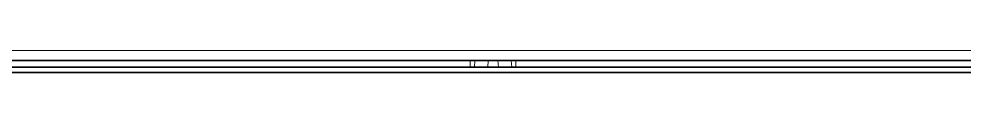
# Model space of a CAD drawing. Header units: inches. Extents: x 193287 to 241687, y 437648 to 550079.
# Drawn here: x 234324.7 to 234423.5, y 469744.1 to 469746.4 of the extents above; entities that cross this region are included whole.
import ezdxf

# ---------------------------------------------------------------- set-up
doc = ezdxf.new("R2010")
doc.units = ezdxf.units.IN
doc.header["$MEASUREMENT"] = 0
doc.layers.add('CQ Light Elevation', color=4, linetype='Continuous')
doc.layers.add('CQ SPOT DETAIL DIMENSION', color=9, linetype='Continuous')
doc.layers.add('CQ Lighting', color=5, linetype='Continuous', lineweight=0)

# ---------------------------------------------------------------- blocks, each defined once
blk = doc.blocks.new('T.HC0E0.HQ12 side 1')
at = {"layer": 'CQ Lighting', "color": 1, "lineweight": 13}
blk.add_line((441385.19, 518820.2), (441594.89, 518820.2), dxfattribs=at)
at = {"layer": 'CQ Lighting', "color": 1, "lineweight": 35}
for p, q in [((441352.04, 518818.72), (441486.63, 518818.72)), ((441493.45, 518818.72), (441628.04, 518818.72)), ((441660.24, 518817.72), (441328.06, 518817.72)), ((441352.04, 518817.72), (441486.63, 518817.72)), ((441493.45, 518817.72), (441628.04, 518817.72)), ((441594.89, 518816.92), (441385.19, 518816.92))]:
    blk.add_line(p, q, dxfattribs=at)
at = {"layer": 'CQ Lighting', "color": 1, "lineweight": 35, "ltscale": 0.017678}
for p, q in [((441486.63, 518818.72), (441487.33, 518818.72)), ((441492.75, 518818.72), (441493.45, 518818.72))]:
    blk.add_line(p, q, dxfattribs=at)
at = {"layer": 'CQ Lighting', "color": 1, "lineweight": 13, "ltscale": 0.025}
for p, q in [((441486.63, 518817.72), (441486.63, 518818.72)), ((441493.45, 518817.72), (441493.45, 518818.72))]:
    blk.add_line(p, q, dxfattribs=at)
at = {"layer": 'CQ Lighting', "color": 1, "lineweight": 13, "ltscale": 0.025094}
for p, q in [((441487.25, 518817.72), (441487.33, 518818.72)), ((441489.25, 518817.72), (441489.33, 518818.72)), ((441490.83, 518817.72), (441490.75, 518818.72)), ((441492.83, 518817.72), (441492.75, 518818.72))]:
    blk.add_line(p, q, dxfattribs=at)
at = {"layer": 'CQ Lighting', "color": 1, "lineweight": 35, "ltscale": 0.05}
for p, q in [((441487.33, 518818.72), (441489.33, 518818.72)), ((441492.75, 518818.72), (441490.75, 518818.72)), ((441487.25, 518817.72), (441489.25, 518817.72)), ((441492.83, 518817.72), (441490.83, 518817.72))]:
    blk.add_line(p, q, dxfattribs=at)
at = {"layer": 'CQ Lighting', "color": 1, "lineweight": 35, "ltscale": 0.035355}
blk.add_line((441489.33, 518818.72), (441490.75, 518818.72), dxfattribs=at)
at = {"layer": 'CQ Lighting', "color": 1, "lineweight": 35, "ltscale": 0.015507}
for p, q in [((441486.63, 518817.72), (441487.25, 518817.72)), ((441492.83, 518817.72), (441493.45, 518817.72))]:
    blk.add_line(p, q, dxfattribs=at)
at = {"layer": 'CQ Lighting', "color": 1, "lineweight": 35, "ltscale": 0.039697}
blk.add_line((441489.25, 518817.72), (441490.83, 518817.72), dxfattribs=at)
blk = doc.blocks.new('SMDS')
at = {"layer": 'CQ Light Elevation', "xscale": 0.7, "yscale": 0.7, "zscale": 0.7}
blk.add_blockref('T.HC0E0.HQ12 side 1', (75723.6, 120375.744, 0), dxfattribs=at)

msp = doc.modelspace()

# ---------------------------------------------------------------- block references
at = {"layer": 'CQ SPOT DETAIL DIMENSION'}
msp.add_blockref('SMDS', (-150392.368, -13803.482), dxfattribs=at)

doc.saveas('drawing.dxf')
